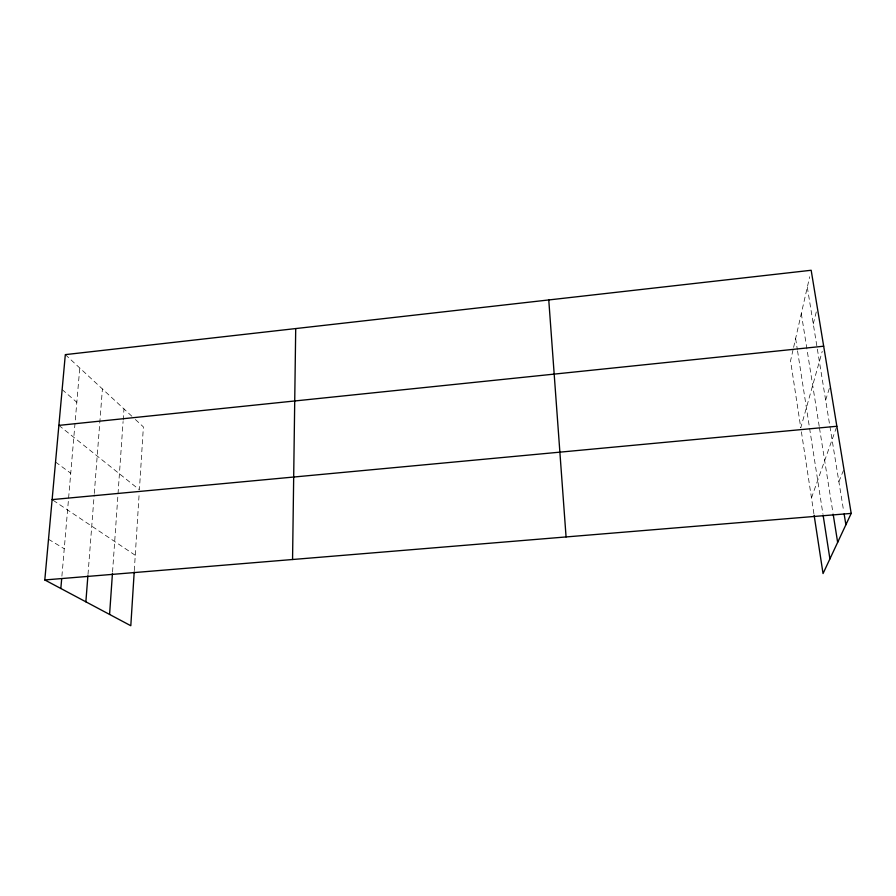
<?xml version="1.0" encoding="UTF-8"?>
<svg xmlns="http://www.w3.org/2000/svg" width="896" height="896" viewBox="0 0 896 896"><rect width="100%" height="100%" fill="white"/><g stroke="black" fill="none" stroke-linecap="round" stroke-linejoin="round"><path stroke-width="0.67" stroke-dasharray="4.48 3.36" d="M134.288 570.606L139.238 492.464M112.549 572.006L123.088 421.49M123.189 420.09L123.973 408.934M87.998 574.47L94.181 494.782M94.293 493.416L102.402 388.965M61.902 576.162L79.766 367.998M793.038 349.888L790.552 360.808L800.778 427.806L822.237 351.322M793.61 347.357L809.682 276.774M813.266 323.893L817.006 309.098M825.642 400.131L829.763 387.027M811.485 497.896L836.416 427.493M838.891 481.678L843.427 470.467M48.507 539.269L64.254 548.744M53.222 500.349L135.262 555.285M55.541 462.045L70.739 473.222M58.878 425.387L139.406 489.765L143.382 426.899L133.851 418.085M62.138 389.592L76.821 402.27M65.318 354.626L131.88 416.248M807.307 287.202L843.696 511.302M801.304 313.578L819.258 426.619M819.482 427.974L833.045 513.397M795.626 338.52L797.328 349.474M797.541 350.84L822.898 513.789M801.394 431.805L813.926 513.912"/><path stroke-width="1.34" d="M292.555 559.507L295.714 328.563M134.198 572.006L130.805 625.733L44.8 579.958L65.318 354.626L811.171 270.267L851.2 513.408L823.043 573.563L814.128 515.256M109.581 614.432L112.448 573.395M85.87 601.821L87.886 575.837M60.838 588.493L61.667 578.906M58.878 425.387L823.67 346.214M52.114 499.61L836.853 426.272M44.8 579.958L851.2 513.408M844.133 513.99L845.88 524.765M833.258 514.774L837.648 542.36M823.099 515.122L829.909 558.891M548.766 299.947L566.07 536.939"/></g></svg>
